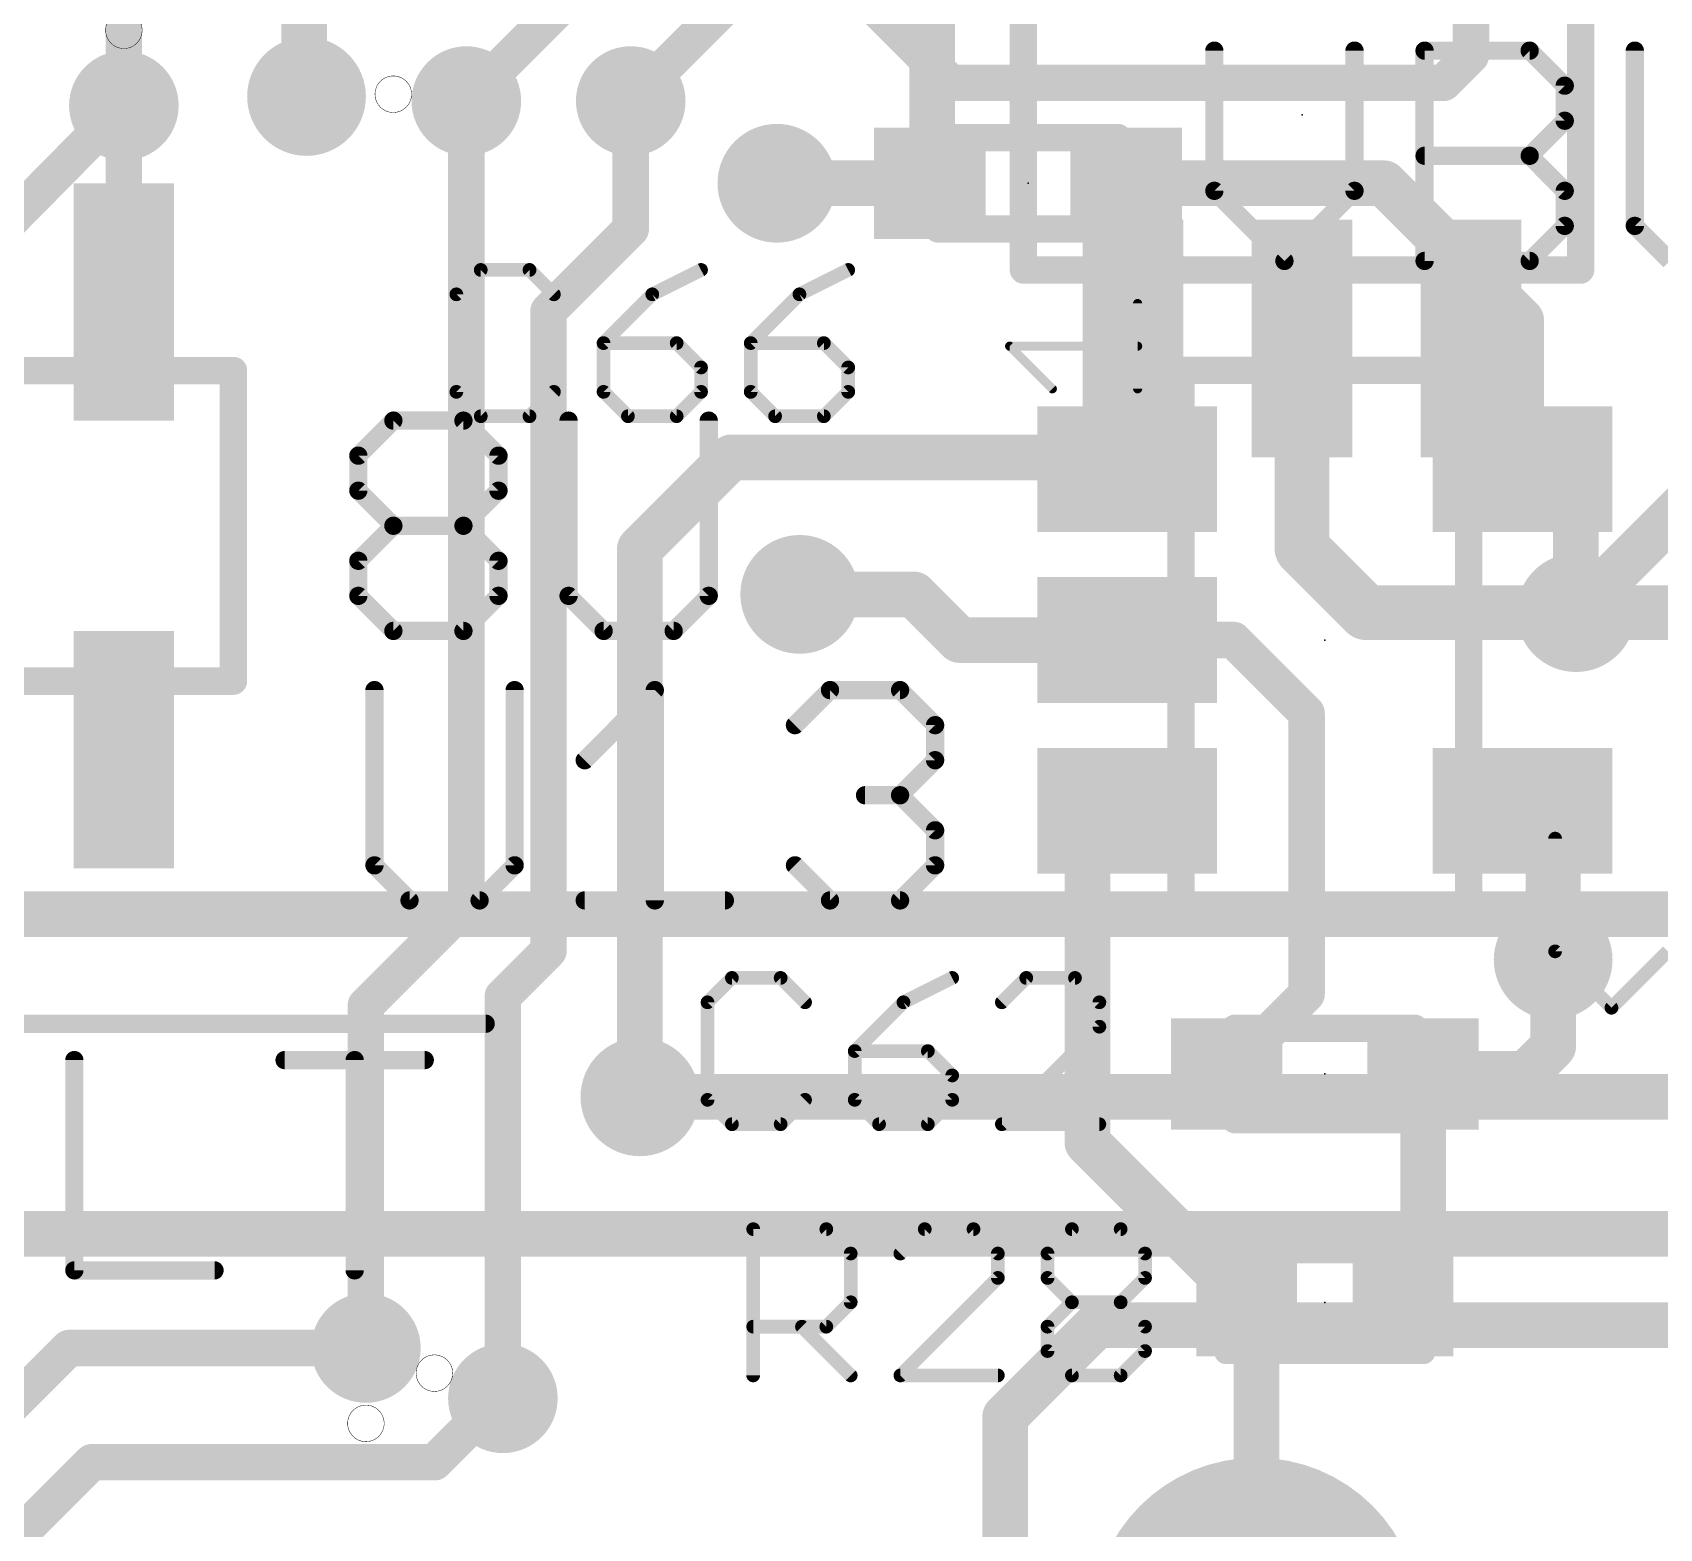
# Model space of a CAD drawing. Extents: x -18 to 144, y -21 to 125.
# Drawn here: x 43.87 to 52.92, y 83.45 to 91.77 of the extents above; entities that cross this region are included whole.
import ezdxf

# ---------------------------------------------------------------- set-up
doc = ezdxf.new("R2010")
doc.units = 0
for name, color, linetype in [('1', 251, 'CONTINUOUS'), ('114', 4, 'CONTINUOUS'), ('15', 251, 'CONTINUOUS'), ('16', 175, 'CONTINUOUS'), ('17', 1, 'CONTINUOUS'), ('18', 82, 'CONTINUOUS'), ('21', 253, 'CONTINUOUS'), ('22', 251, 'CONTINUOUS'), ('23', 7, 'CONTINUOUS'), ('24', 7, 'CONTINUOUS'), ('25', 253, 'CONTINUOUS'), ('27', 251, 'CONTINUOUS'), ('28', 251, 'CONTINUOUS')]:
    doc.layers.add(name, color=color, linetype=linetype)

# ---------------------------------------------------------------- blocks, each defined once
blk = doc.blocks.new('ROUNDP')
at = {"const_width": 0.5}
blk.add_lwpolyline([(0, -0.25, 1), (0, 0.25, 1), (0, -0.25)], format="xyb", dxfattribs=at)
blk = doc.blocks.new('RECT')
blk.add_solid([(-0.5, -0.5), (0.5, -0.5), (-0.5, 0.5), (0.5, 0.5)])
blk = doc.blocks.new('ROUNDV')
at = {"const_width": 0.5}
blk.add_lwpolyline([(0, -0.25, 1), (0, 0.25, 1), (0, -0.25)], format="xyb", dxfattribs=at)

msp = doc.modelspace()

# ---------------------------------------------------------------- linework, layer by layer
at = {"layer": '1'}
for points, const_width in [([(44.3738, 91.3638), (44.3738, 95.5078)], 0.2032), ([(48.8696, 92.2909), (48.8696, 91.0209)], 0.254), ([(46.2788, 91.3892), (46.2788, 86.9188)], 0.2032), ([(47.1932, 91.3892), (47.1932, 90.678)], 0.2032), ([(44.3738, 91.3638), (42.291, 89.2556)], 0.2032), ([(48.8696, 91.0209), (48.8569, 90.932)], 0.254), ([(48.8569, 90.932), (48.006, 90.932)], 0.254), ([(49.9491, 90.932), (51.3842, 90.932)], 0.254), ([(51.3842, 90.932), (52.1462, 90.17)], 0.254), ([(47.1932, 90.678), (46.736, 90.2208)], 0.2032), ([(46.736, 90.2208), (46.736, 86.6648)], 0.2032), ([(52.1462, 90.17), (52.1462, 89.3498)], 0.254), ([(47.244, 88.9), (47.752, 89.408)], 0.254), ([(47.752, 89.408), (49.888, 89.408)], 0.254), ([(49.888, 89.408), (49.954, 89.342)], 0.254), ([(52.1462, 89.3498), (52.154, 89.342)], 0.254), ([(52.154, 89.342), (52.451, 89.342)], 0.254), ([(52.451, 89.342), (52.451, 88.5444)], 0.254), ([(47.244, 85.852), (47.244, 88.9)], 0.254), ([(48.768, 88.646), (48.133, 88.646)], 0.254), ([(49.022, 88.392), (48.768, 88.646)], 0.254), ([(52.451, 88.5444), (54.2036, 88.5444)], 0.3048), ([(49.954, 88.392), (49.022, 88.392)], 0.254), ([(50.546, 88.392), (49.954, 88.392)], 0.2032), ([(50.9524, 87.9856), (50.546, 88.392)], 0.2032), ([(50.9524, 86.4235), (50.9524, 87.9856)], 0.2032), ([(49.954, 87.442), (49.7332, 87.2212)], 0.254), ([(52.154, 87.442), (52.4256, 87.442)], 0.3048), ([(52.4256, 87.442), (52.324, 87.4268)], 0.3048), ([(52.324, 87.4268), (52.324, 86.614)], 0.3048), ([(49.7332, 87.2212), (49.7332, 85.598)], 0.254), ([(46.2788, 86.9188), (45.72, 86.36)], 0.2032), ([(46.736, 86.6648), (46.482, 86.4108)], 0.2032), ([(52.324, 86.614), (52.324, 86.1314)], 0.254), ([(50.5079, 85.979), (50.9524, 86.4235)], 0.2032), ([(45.72, 86.36), (45.72, 84.455)], 0.2032), ([(46.482, 86.4108), (46.482, 84.1756)], 0.2032), ([(52.324, 86.1314), (52.1716, 85.979)], 0.254), ([(52.1716, 85.979), (51.6001, 85.979)], 0.254), ([(51.6001, 85.979), (51.6001, 84.8201)], 0.254), ([(49.7332, 85.598), (50.619, 84.7122)], 0.254), ([(51.6001, 84.8201), (51.489, 84.709)], 0.254), ([(50.619, 84.7122), (50.619, 84.709)], 0.254), ([(50.673, 84.655), (50.619, 84.709)], 0.254), ([(50.673, 82.931), (50.673, 84.655)], 0.254)]:
    msp.add_lwpolyline(points, dxfattribs=dict(at, const_width=const_width))
for points, const_width in [([(46.3296, 91.3892, 1), (46.228, 91.3892)], 0.1016), ([(47.244, 91.3892, 1), (47.1424, 91.3892)], 0.1016), ([(44.323, 91.3638, 1), (44.4246, 91.3638)], 0.1016), ([(44.4099, 91.3281, 1), (44.3377, 91.3995)], 0.1016), ([(48.9325, 91.0119, 1), (48.8067, 91.0299)], 0.127), ([(48.006, 90.9955, 1), (48.006, 90.8685)], 0.127), ([(48.8061, 91.0209, 1), (48.9331, 91.0209)], 0.127), ([(48.8569, 90.8685, 1), (48.8569, 90.9955)], 0.127), ([(49.9491, 90.9955, 1), (49.9491, 90.8685)], 0.127), ([(51.4291, 90.9769, 1), (51.3393, 90.8871)], 0.127), ([(51.3842, 90.8685, 1), (51.3842, 90.9955)], 0.127), ([(48.794, 90.941, 1), (48.9198, 90.923)], 0.127), ([(47.2291, 90.6421, 1), (47.1573, 90.7139)], 0.1016), ([(47.1424, 90.678, 1), (47.244, 90.678)], 0.1016), ([(46.7868, 90.2208, 1), (46.6852, 90.2208)], 0.1016), ([(46.7001, 90.2567, 1), (46.7719, 90.1849)], 0.1016), ([(52.2097, 90.17, 1), (52.0827, 90.17)], 0.127), ([(52.1013, 90.1251, 1), (52.1911, 90.2149)], 0.127), ([(47.752, 89.4715, 1), (47.752, 89.3445)], 0.127), ([(47.7969, 89.3631, 1), (47.7071, 89.4529)], 0.127), ([(49.9329, 89.4529, 1), (49.8431, 89.3631)], 0.127), ([(49.888, 89.3445, 1), (49.888, 89.4715)], 0.127), ([(49.9091, 89.2971, 1), (49.9989, 89.3869)], 0.127), ([(52.1911, 89.3947, 1), (52.1013, 89.3049)], 0.127), ([(52.0827, 89.3498, 1), (52.2097, 89.3498)], 0.127), ([(52.154, 89.4055, 1), (52.154, 89.2785)], 0.127), ([(52.1091, 89.2971, 1), (52.1989, 89.3869)], 0.127), ([(52.5145, 89.342, 1), (52.3875, 89.342)], 0.127), ([(52.451, 89.2785, 1), (52.451, 89.4055)], 0.127), ([(47.3075, 88.9, 1), (47.1805, 88.9)], 0.127), ([(47.1991, 88.9449, 1), (47.2889, 88.8551)], 0.127), ([(48.133, 88.7095, 1), (48.133, 88.5825)], 0.127), ([(48.8129, 88.6909, 1), (48.7231, 88.6011)], 0.127), ([(48.768, 88.5825, 1), (48.768, 88.7095)], 0.127), ([(52.451, 88.6206, 1), (52.451, 88.4682)], 0.1524), ([(52.3875, 88.5444, 1), (52.5145, 88.5444)], 0.127), ([(49.022, 88.4555, 1), (49.022, 88.3285)], 0.127), ([(49.954, 88.3285, 1), (49.954, 88.4555)], 0.127), ([(48.9771, 88.3471, 1), (49.0669, 88.4369)], 0.127), ([(49.954, 88.4428, 1), (49.954, 88.3412)], 0.1016), ([(50.5819, 88.4279, 1), (50.5101, 88.3561)], 0.1016), ([(50.546, 88.3412, 1), (50.546, 88.4428)], 0.1016), ([(51.0032, 87.9856, 1), (50.9016, 87.9856)], 0.1016), ([(50.9165, 87.9497, 1), (50.9883, 88.0215)], 0.1016), ([(49.9989, 87.3971, 1), (49.9091, 87.4869)], 0.127), ([(52.154, 87.5182, 1), (52.154, 87.3658)], 0.1524), ([(52.4002, 87.4268, 1), (52.2478, 87.4268)], 0.1524), ([(52.3127, 87.5022, 1), (52.3353, 87.3514)], 0.1524), ([(52.4369, 87.3666, 1), (52.4143, 87.5174)], 0.1524), ([(52.4256, 87.3658, 1), (52.4256, 87.5182)], 0.1524), ([(49.7967, 87.2212, 1), (49.6697, 87.2212)], 0.127), ([(49.6883, 87.2661, 1), (49.7781, 87.1763)], 0.127), ([(46.228, 86.9188, 1), (46.3296, 86.9188)], 0.1016), ([(46.3147, 86.8829, 1), (46.2429, 86.9547)], 0.1016), ([(46.6852, 86.6648, 1), (46.7868, 86.6648)], 0.1016), ([(46.7719, 86.6289, 1), (46.7001, 86.7007)], 0.1016), ([(52.3875, 86.614, 1), (52.2605, 86.614)], 0.127), ([(52.2478, 86.614, 1), (52.4002, 86.614)], 0.1524), ([(50.9883, 86.3876, 1), (50.9165, 86.4594)], 0.1016), ([(45.7708, 86.36, 1), (45.6692, 86.36)], 0.1016), ([(45.6841, 86.3959, 1), (45.7559, 86.3241)], 0.1016), ([(46.5328, 86.4108, 1), (46.4312, 86.4108)], 0.1016), ([(46.4461, 86.4467, 1), (46.5179, 86.3749)], 0.1016), ([(50.9016, 86.4235, 1), (51.0032, 86.4235)], 0.1016), ([(52.3689, 86.0865, 1), (52.2791, 86.1763)], 0.127), ([(52.2605, 86.1314, 1), (52.3875, 86.1314)], 0.127), ([(50.472, 86.0149, 1), (50.5438, 85.9431)], 0.1016), ([(51.6001, 86.0425, 1), (51.6001, 85.9155)], 0.127), ([(51.6636, 85.979, 1), (51.5366, 85.979)], 0.127), ([(52.1267, 86.0239, 1), (52.2165, 85.9341)], 0.127), ([(52.1716, 85.9155, 1), (52.1716, 86.0425)], 0.127), ([(47.1805, 85.852, 1), (47.3075, 85.852)], 0.127), ([(49.7781, 85.6429, 1), (49.6883, 85.5531)], 0.127), ([(49.6697, 85.598, 1), (49.7967, 85.598)], 0.127), ([(51.645, 84.7752, 1), (51.5552, 84.865)], 0.127), ([(50.6825, 84.7122, 1), (50.5555, 84.7122)], 0.127), ([(50.6639, 84.7539, 1), (50.5741, 84.6641)], 0.127), ([(50.5741, 84.6673, 1), (50.6639, 84.7571)], 0.127), ([(51.4441, 84.7539, 1), (51.5339, 84.6641)], 0.127), ([(51.5366, 84.8201, 1), (51.6636, 84.8201)], 0.127), ([(50.5555, 84.709, 1), (50.6825, 84.709)], 0.127), ([(50.7365, 84.655, 1), (50.6095, 84.655)], 0.127), ([(50.6281, 84.6101, 1), (50.7179, 84.6999)], 0.127), ([(45.6692, 84.455, 1), (45.7708, 84.455)], 0.1016), ([(46.4312, 84.1756, 1), (46.5328, 84.1756)], 0.1016)]:
    msp.add_lwpolyline(points, format="xyb", dxfattribs=dict(at, const_width=const_width))
at = {"layer": '114', "const_width": 0.0025}
for points in [[(44.3738, 91.6813, 1), (44.3738, 91.8845, 1), (44.3738, 91.6813)], [(45.8724, 91.3257, 1), (45.8724, 91.5289, 1), (45.8724, 91.3257)], [(46.101, 84.2137, 1), (46.101, 84.4169, 1), (46.101, 84.2137)], [(45.72, 83.9343, 1), (45.72, 84.1375, 1), (45.72, 83.9343)]]:
    msp.add_lwpolyline(points, format="xyb", dxfattribs=at)
at = {"layer": '15'}
for points, const_width in [([(36.068, 86.868), (73.152, 86.868)], 0.254), ([(56.5404, 85.852), (47.244, 85.852)], 0.254), ([(56.134, 85.09), (40.64, 85.09)], 0.254), ([(44.069, 84.455), (42.672, 83.058)], 0.2032), ([(45.72, 84.455), (44.069, 84.455)], 0.2032), ([(46.4566, 84.1756), (46.101, 83.82)], 0.2032), ([(46.482, 84.1756), (46.4566, 84.1756)], 0.2032), ([(44.196, 83.82), (42.926, 82.55)], 0.2032), ([(46.101, 83.82), (44.196, 83.82)], 0.2032)]:
    msp.add_lwpolyline(points, dxfattribs=dict(at, const_width=const_width))
for points, const_width in [([(47.244, 85.9155, 1), (47.244, 85.7885)], 0.127), ([(44.069, 84.5058, 1), (44.069, 84.4042)], 0.1016), ([(44.1049, 84.4191, 1), (44.0331, 84.4909)], 0.1016), ([(45.72, 84.4042, 1), (45.72, 84.5058)], 0.1016), ([(46.4566, 84.2264, 1), (46.4566, 84.1248)], 0.1016), ([(46.4925, 84.1397, 1), (46.4207, 84.2115)], 0.1016), ([(46.482, 84.1248, 1), (46.482, 84.2264)], 0.1016), ([(44.196, 83.8708, 1), (44.196, 83.7692)], 0.1016), ([(44.2319, 83.7841, 1), (44.1601, 83.8559)], 0.1016), ([(46.0651, 83.8559, 1), (46.1369, 83.7841)], 0.1016), ([(46.101, 83.7692, 1), (46.101, 83.8708)], 0.1016)]:
    msp.add_lwpolyline(points, format="xyb", dxfattribs=dict(at, const_width=const_width))
at = {"layer": '16'}
for points, const_width in [([(47.4472, 92.5576), (46.2788, 91.3892)], 0.2032), ([(51.8668, 92.5576), (51.8668, 91.6432)], 0.2032), ([(45.3771, 92.202), (45.3771, 91.5289)], 0.254), ([(47.7012, 91.8972), (47.1932, 91.3892)], 0.2032), ([(48.9712, 91.4908), (48.5648, 91.8972)], 0.2032), ([(51.8668, 91.6432), (51.7144, 91.4908)], 0.2032), ([(45.3771, 91.5289), (45.3898, 91.4146)], 0.254), ([(51.7144, 91.4908), (48.9712, 91.4908)], 0.2032), ([(44.3738, 90.2716), (44.3738, 91.3638)], 0.2032), ([(50.927, 88.9), (50.927, 90.0684)], 0.3048), ([(53.34, 89.4334), (52.451, 88.5444)], 0.254), ([(51.2826, 88.5444), (50.927, 88.9)], 0.3048), ([(52.451, 88.5444), (51.2826, 88.5444)], 0.3048), ([(49.276, 84.074), (49.784, 84.582)], 0.254), ([(49.784, 84.582), (56.5912, 84.582)], 0.254), ([(49.276, 83.312), (49.276, 84.074)], 0.254)]:
    msp.add_lwpolyline(points, dxfattribs=dict(at, const_width=const_width))
for points, const_width in [([(51.816, 91.6432, 1), (51.9176, 91.6432)], 0.1016), ([(51.9027, 91.6073, 1), (51.8309, 91.6791)], 0.1016), ([(45.4402, 91.5359, 1), (45.314, 91.5219)], 0.127), ([(45.3136, 91.5289, 1), (45.4406, 91.5289)], 0.127), ([(48.9712, 91.5416, 1), (48.9712, 91.44)], 0.1016), ([(51.7144, 91.44, 1), (51.7144, 91.5416)], 0.1016), ([(48.9353, 91.4549, 1), (49.0071, 91.5267)], 0.1016), ([(51.6785, 91.5267, 1), (51.7503, 91.4549)], 0.1016), ([(44.4246, 91.3638, 1), (44.323, 91.3638)], 0.1016), ([(45.3267, 91.4076, 1), (45.4529, 91.4216)], 0.127), ([(46.2429, 91.4251, 1), (46.3147, 91.3533)], 0.1016), ([(47.1573, 91.4251, 1), (47.2291, 91.3533)], 0.1016), ([(44.323, 90.2716, 1), (44.4246, 90.2716)], 0.1016), ([(51.0032, 90.0684, 1), (50.8508, 90.0684)], 0.1524), ([(50.9809, 88.9539, 1), (50.8731, 88.8461)], 0.1524), ([(50.8508, 88.9, 1), (51.0032, 88.9)], 0.1524), ([(51.2826, 88.6206, 1), (51.2826, 88.4682)], 0.1524), ([(52.451, 88.4682, 1), (52.451, 88.6206)], 0.1524), ([(51.2287, 88.4905, 1), (51.3365, 88.5983)], 0.1524), ([(52.4061, 88.5893, 1), (52.4959, 88.4995)], 0.127), ([(49.784, 84.6455, 1), (49.784, 84.5185)], 0.127), ([(49.8289, 84.5371, 1), (49.7391, 84.6269)], 0.127), ([(49.3395, 84.074, 1), (49.2125, 84.074)], 0.127), ([(49.2311, 84.1189, 1), (49.3209, 84.0291)], 0.127)]:
    msp.add_lwpolyline(points, format="xyb", dxfattribs=dict(at, const_width=const_width))
at = {"layer": '21'}
for points, const_width in [([(50.4394, 91.6696), (50.4394, 90.89)], 0.1016), ([(51.219, 90.89), (51.219, 91.6696)], 0.1016), ([(51.6088, 90.5002), (51.6088, 91.6696)], 0.1016), ([(51.6088, 91.6696), (52.1935, 91.6696)], 0.1016), ([(52.1935, 91.6696), (52.3884, 91.4747)], 0.1016), ([(52.7782, 91.6696), (52.7782, 90.6951)], 0.1016), ([(52.3884, 91.4747), (52.3884, 91.2798)], 0.1016), ([(52.3884, 91.2798), (52.1935, 91.0849)], 0.1016), ([(49.903, 91.186), (48.903, 91.186)], 0.1524), ([(51.6088, 91.0849), (52.1935, 91.0849)], 0.1016), ([(52.1935, 91.0849), (52.3884, 90.89)], 0.1016), ([(50.4394, 90.89), (50.8292, 90.5002)], 0.1016), ([(50.8292, 90.5002), (51.219, 90.89)], 0.1016), ([(52.3884, 90.89), (52.3884, 90.6951)], 0.1016), ([(48.903, 90.678), (49.903, 90.678)], 0.1524), ([(52.3884, 90.6951), (52.1935, 90.5002)], 0.1016), ([(52.7782, 90.6951), (52.9731, 90.5002)], 0.1016), ([(52.1935, 90.5002), (51.6088, 90.5002)], 0.1016), ([(50.0126, 89.789), (50.0126, 90.2635)], 0.0508), ([(49.5381, 89.789), (49.3008, 90.0263)], 0.0508), ([(49.3008, 90.0263), (50.0126, 90.0263)], 0.0508), ([(51.854, 89.892), (50.254, 89.892)], 0.1524), ([(50.254, 89.892), (50.254, 86.892)], 0.1524), ([(51.854, 86.892), (51.854, 89.892)], 0.1524), ([(52.3347, 87.2879), (52.3347, 86.6608)], 0.0762), ([(50.254, 86.892), (51.854, 86.892)], 0.1524), ([(52.3347, 86.6608), (52.6482, 86.3473)], 0.0762), ([(52.6482, 86.3473), (52.9618, 86.6608)], 0.0762), ([(39.37, 86.2584), (46.3864, 86.2584)], 0.1016), ([(51.554, 86.233), (50.554, 86.233)], 0.1524), ([(44.0984, 86.0562), (44.0984, 84.8868)], 0.1016), ([(45.2678, 86.0562), (46.0474, 86.0562)], 0.1016), ([(45.6576, 84.8868), (45.6576, 86.0562)], 0.1016), ([(50.554, 85.725), (51.554, 85.725)], 0.1524), ([(51.604, 84.989), (50.504, 84.989)], 0.127), ([(44.0984, 84.8868), (44.878, 84.8868)], 0.1016), ([(51.604, 84.429), (50.504, 84.429)], 0.127)]:
    msp.add_lwpolyline(points, dxfattribs=dict(at, const_width=const_width))
for points, const_width in [([(50.4648, 91.6696, 1), (50.414, 91.6696)], 0.0508), ([(51.2444, 91.6696, 1), (51.1936, 91.6696)], 0.0508), ([(51.6342, 91.6696, 1), (51.5834, 91.6696)], 0.0508), ([(51.6088, 91.695, 1), (51.6088, 91.6442)], 0.0508), ([(52.2115, 91.6876, 1), (52.1755, 91.6516)], 0.0508), ([(52.1935, 91.6442, 1), (52.1935, 91.695)], 0.0508), ([(52.8036, 91.6696, 1), (52.7528, 91.6696)], 0.0508), ([(52.4138, 91.4747, 1), (52.363, 91.4747)], 0.0508), ([(52.3704, 91.4567, 1), (52.4064, 91.4927)], 0.0508), ([(52.4064, 91.2618, 1), (52.3704, 91.2978)], 0.0508), ([(48.903, 91.2241, 1), (48.903, 91.1479)], 0.0762), ([(49.903, 91.1479, 1), (49.903, 91.2241)], 0.0762), ([(52.363, 91.2798, 1), (52.4138, 91.2798)], 0.0508), ([(51.6088, 91.1103, 1), (51.6088, 91.0595)], 0.0508), ([(52.2115, 91.1029, 1), (52.1755, 91.0669)], 0.0508), ([(52.1755, 91.1029, 1), (52.2115, 91.0669)], 0.0508), ([(52.1935, 91.0595, 1), (52.1935, 91.1103)], 0.0508), ([(50.4574, 90.908, 1), (50.4214, 90.872)], 0.0508), ([(50.414, 90.89, 1), (50.4648, 90.89)], 0.0508), ([(51.1936, 90.89, 1), (51.2444, 90.89)], 0.0508), ([(51.237, 90.872, 1), (51.201, 90.908)], 0.0508), ([(52.4138, 90.89, 1), (52.363, 90.89)], 0.0508), ([(52.3704, 90.872, 1), (52.4064, 90.908)], 0.0508), ([(48.903, 90.7161, 1), (48.903, 90.6399)], 0.0762), ([(49.903, 90.6399, 1), (49.903, 90.7161)], 0.0762), ([(52.363, 90.6951, 1), (52.4138, 90.6951)], 0.0508), ([(52.4064, 90.6771, 1), (52.3704, 90.7131)], 0.0508), ([(52.7962, 90.7131, 1), (52.7602, 90.6771)], 0.0508), ([(52.7528, 90.6951, 1), (52.8036, 90.6951)], 0.0508), ([(50.8112, 90.5182, 1), (50.8472, 90.4822)], 0.0508), ([(50.8112, 90.4822, 1), (50.8472, 90.5182)], 0.0508), ([(51.6088, 90.5256, 1), (51.6088, 90.4748)], 0.0508), ([(51.5834, 90.5002, 1), (51.6342, 90.5002)], 0.0508), ([(52.1755, 90.5182, 1), (52.2115, 90.4822)], 0.0508), ([(52.1935, 90.4748, 1), (52.1935, 90.5256)], 0.0508), ([(50.0253, 90.2635, 1), (49.9999, 90.2635)], 0.0254), ([(49.3008, 90.039, 1), (49.3008, 90.0136)], 0.0254), ([(49.3098, 90.0352, 1), (49.2918, 90.0173)], 0.0254), ([(50.0126, 90.0136, 1), (50.0126, 90.039)], 0.0254), ([(50.254, 89.9301, 1), (50.254, 89.8539)], 0.0762), ([(50.2921, 89.892, 1), (50.2159, 89.892)], 0.0762), ([(51.8921, 89.892, 1), (51.8159, 89.892)], 0.0762), ([(51.854, 89.8539, 1), (51.854, 89.9301)], 0.0762), ([(49.5291, 89.78, 1), (49.547, 89.798)], 0.0254), ([(49.9999, 89.789, 1), (50.0253, 89.789)], 0.0254), ([(52.3538, 87.2879, 1), (52.3157, 87.2879)], 0.0381), ([(50.254, 86.9301, 1), (50.254, 86.8539)], 0.0762), ([(51.854, 86.8539, 1), (51.854, 86.9301)], 0.0762), ([(50.2159, 86.892, 1), (50.2921, 86.892)], 0.0762), ([(51.8159, 86.892, 1), (51.8921, 86.892)], 0.0762), ([(52.3482, 86.6743, 1), (52.3212, 86.6474)], 0.0381), ([(52.3157, 86.6608, 1), (52.3538, 86.6608)], 0.0381), ([(52.6348, 86.3608, 1), (52.6617, 86.3338)], 0.0381), ([(52.6348, 86.3338, 1), (52.6617, 86.3608)], 0.0381), ([(46.3864, 86.233, 1), (46.3864, 86.2838)], 0.0508), ([(50.554, 86.2711, 1), (50.554, 86.1949)], 0.0762), ([(51.554, 86.1949, 1), (51.554, 86.2711)], 0.0762), ([(44.1238, 86.0562, 1), (44.073, 86.0562)], 0.0508), ([(45.2678, 86.0816, 1), (45.2678, 86.0308)], 0.0508), ([(45.683, 86.0562, 1), (45.6322, 86.0562)], 0.0508), ([(46.0474, 86.0308, 1), (46.0474, 86.0816)], 0.0508), ([(50.554, 85.7631, 1), (50.554, 85.6869)], 0.0762), ([(51.554, 85.6869, 1), (51.554, 85.7631)], 0.0762), ([(50.504, 85.0208, 1), (50.504, 84.9573)], 0.0635), ([(51.604, 84.9573, 1), (51.604, 85.0208)], 0.0635), ([(44.0984, 84.9122, 1), (44.0984, 84.8614)], 0.0508), ([(44.073, 84.8868, 1), (44.1238, 84.8868)], 0.0508), ([(44.878, 84.8614, 1), (44.878, 84.9122)], 0.0508), ([(45.6322, 84.8868, 1), (45.683, 84.8868)], 0.0508), ([(50.504, 84.4608, 1), (50.504, 84.3972)], 0.0635), ([(51.604, 84.3972, 1), (51.604, 84.4608)], 0.0635)]:
    msp.add_lwpolyline(points, format="xyb", dxfattribs=dict(at, const_width=const_width))
at = {"layer": '22', "const_width": 0.1524}
for points in [[(49.3776, 90.4494), (49.3776, 92.1766)], [(52.4764, 92.1766), (52.4764, 90.4494)], [(52.4764, 90.4494), (49.3776, 90.4494)], [(41.8846, 89.8906), (44.9834, 89.8906)], [(44.9834, 89.8906), (44.9834, 88.1634)], [(44.9834, 88.1634), (41.8846, 88.1634)]]:
    msp.add_lwpolyline(points, dxfattribs=at)
at = {"layer": '22', "const_width": 0.0762}
for points in [[(49.3776, 90.4875, 1), (49.3776, 90.4113)], [(52.4764, 90.4113, 1), (52.4764, 90.4875)], [(49.3395, 90.4494, 1), (49.4157, 90.4494)], [(52.4383, 90.4494, 1), (52.5145, 90.4494)], [(45.0215, 89.8906, 1), (44.9453, 89.8906)], [(44.9834, 89.8525, 1), (44.9834, 89.9287)], [(44.9834, 88.1253, 1), (44.9834, 88.2015)], [(44.9453, 88.1634, 1), (45.0215, 88.1634)]]:
    msp.add_lwpolyline(points, format="xyb", dxfattribs=at)
at = {"layer": '23'}
for p in [(49.403, 90.932), (51.054, 88.392), (51.054, 85.979), (51.054, 84.709)]:
    msp.add_point(p, dxfattribs=at)
at = {"layer": '24'}
msp.add_point((50.927, 91.313), dxfattribs=at)
at = {"layer": '25', "const_width": 0.0381}
for points in [[(47.8934, 85.1161, 1), (47.8553, 85.1161)], [(47.8744, 85.1351, 1), (47.8744, 85.097)], [(48.2946, 85.1296, 1), (48.2676, 85.1026)], [(48.2811, 85.097, 1), (48.2811, 85.1351)], [(48.8285, 85.1351, 1), (48.8285, 85.097)], [(48.842, 85.1026, 1), (48.8151, 85.1296)], [(49.1132, 85.1296, 1), (49.0862, 85.1026)], [(49.0997, 85.097, 1), (49.0997, 85.1351)], [(49.6471, 85.1351, 1), (49.6471, 85.097)], [(49.6606, 85.1026, 1), (49.6336, 85.1296)], [(49.9317, 85.1296, 1), (49.9048, 85.1026)], [(49.9183, 85.097, 1), (49.9183, 85.1351)], [(48.4357, 84.9805, 1), (48.3976, 84.9805)], [(48.4032, 84.967, 1), (48.4302, 84.994)], [(48.6795, 84.994, 1), (48.7064, 84.967)], [(49.2543, 84.9805, 1), (49.2162, 84.9805)], [(49.2218, 84.967, 1), (49.2487, 84.994)], [(49.5306, 84.9805, 1), (49.4925, 84.9805)], [(49.498, 84.994, 1), (49.525, 84.967)], [(50.0729, 84.9805, 1), (50.0348, 84.9805)], [(50.0404, 84.967, 1), (50.0673, 84.994)], [(49.2162, 84.8449, 1), (49.2543, 84.8449)], [(49.2487, 84.8315, 1), (49.2218, 84.8584)], [(49.525, 84.8584, 1), (49.498, 84.8315)], [(49.4925, 84.8449, 1), (49.5306, 84.8449)], [(50.0348, 84.8449, 1), (50.0729, 84.8449)], [(50.0673, 84.8315, 1), (50.0404, 84.8584)], [(48.3976, 84.7093, 1), (48.4357, 84.7093)], [(48.4302, 84.6959, 1), (48.4032, 84.7228)], [(49.6471, 84.7284, 1), (49.6471, 84.6903)], [(49.6606, 84.6959, 1), (49.6336, 84.7228)], [(49.6336, 84.6959, 1), (49.6606, 84.7228)], [(49.9317, 84.7228, 1), (49.9048, 84.6959)], [(49.9048, 84.7228, 1), (49.9317, 84.6959)], [(49.9183, 84.6903, 1), (49.9183, 84.7284)], [(47.8744, 84.5928, 1), (47.8744, 84.5547)], [(48.159, 84.5872, 1), (48.1321, 84.5603)], [(48.2676, 84.5872, 1), (48.2946, 84.5603)], [(48.2811, 84.5547, 1), (48.2811, 84.5928)], [(49.5306, 84.5738, 1), (49.4925, 84.5738)], [(49.498, 84.5872, 1), (49.525, 84.5603)], [(50.0729, 84.5738, 1), (50.0348, 84.5738)], [(50.0404, 84.5603, 1), (50.0673, 84.5872)], [(49.525, 84.4517, 1), (49.498, 84.4247)], [(49.4925, 84.4382, 1), (49.5306, 84.4382)], [(50.0348, 84.4382, 1), (50.0729, 84.4382)], [(50.0673, 84.4247, 1), (50.0404, 84.4517)], [(47.8553, 84.3026, 1), (47.8934, 84.3026)], [(48.4032, 84.2891, 1), (48.4302, 84.3161)], [(48.6795, 84.3161, 1), (48.7064, 84.2891)], [(48.6929, 84.3216, 1), (48.6929, 84.2836)], [(49.2353, 84.2836, 1), (49.2353, 84.3216)], [(49.6471, 84.3216, 1), (49.6471, 84.2836)], [(49.6336, 84.2891, 1), (49.6606, 84.3161)], [(49.9048, 84.3161, 1), (49.9317, 84.2891)], [(49.9183, 84.2836, 1), (49.9183, 84.3216)]]:
    msp.add_lwpolyline(points, format="xyb", dxfattribs=at)
at = {"layer": '25', "const_width": 0.0762}
for points in [[(47.8744, 84.3026), (47.8744, 85.1161)], [(47.8744, 85.1161), (48.2811, 85.1161)], [(48.2811, 85.1161), (48.4167, 84.9805)], [(48.8285, 85.1161), (48.6929, 84.9805)], [(49.0997, 85.1161), (48.8285, 85.1161)], [(49.2353, 84.9805), (49.0997, 85.1161)], [(49.5115, 84.9805), (49.6471, 85.1161)], [(49.6471, 85.1161), (49.9183, 85.1161)], [(49.9183, 85.1161), (50.0538, 84.9805)], [(48.4167, 84.9805), (48.4167, 84.7093)], [(49.2353, 84.8449), (49.2353, 84.9805)], [(49.5115, 84.8449), (49.5115, 84.9805)], [(50.0538, 84.9805), (50.0538, 84.8449)], [(48.6929, 84.3026), (49.2353, 84.8449)], [(49.6471, 84.7093), (49.5115, 84.8449)], [(50.0538, 84.8449), (49.9183, 84.7093)], [(48.4167, 84.7093), (48.2811, 84.5738)], [(49.5115, 84.5738), (49.6471, 84.7093)], [(49.6471, 84.7093), (49.9183, 84.7093)], [(49.9183, 84.7093), (50.0538, 84.5738)], [(48.2811, 84.5738), (47.8744, 84.5738)], [(48.1455, 84.5738), (48.4167, 84.3026)], [(49.5115, 84.4382), (49.5115, 84.5738)], [(50.0538, 84.5738), (50.0538, 84.4382)], [(49.6471, 84.3026), (49.5115, 84.4382)], [(50.0538, 84.4382), (49.9183, 84.3026)], [(49.2353, 84.3026), (48.6929, 84.3026)], [(49.9183, 84.3026), (49.6471, 84.3026)]]:
    msp.add_lwpolyline(points, dxfattribs=at)
at = {"layer": '27'}
for points, const_width in [([(46.3589, 90.4501), (46.2234, 90.3145)], 0.0762), ([(46.6301, 90.4501), (46.3589, 90.4501)], 0.0762), ([(46.7657, 90.3145), (46.6301, 90.4501)], 0.0762), ([(47.5843, 90.4501), (47.3131, 90.3145)], 0.0762), ([(48.4028, 90.4501), (48.1317, 90.3145)], 0.0762), ([(46.2234, 90.3145), (46.2234, 89.7722)], 0.0762), ([(47.3131, 90.3145), (47.0419, 90.0433)], 0.0762), ([(48.1317, 90.3145), (47.8605, 90.0433)], 0.0762), ([(47.0419, 90.0433), (47.0419, 89.7722)], 0.0762), ([(47.4487, 90.0433), (47.0419, 90.0433)], 0.0762), ([(47.5843, 89.9078), (47.4487, 90.0433)], 0.0762), ([(47.8605, 90.0433), (47.8605, 89.7722)], 0.0762), ([(48.2673, 90.0433), (47.8605, 90.0433)], 0.0762), ([(48.4028, 89.9078), (48.2673, 90.0433)], 0.0762), ([(47.5843, 89.7722), (47.5843, 89.9078)], 0.0762), ([(48.4028, 89.7722), (48.4028, 89.9078)], 0.0762), ([(46.2234, 89.7722), (46.3589, 89.6366)], 0.0762), ([(46.6301, 89.6366), (46.7657, 89.7722)], 0.0762), ([(47.0419, 89.7722), (47.1775, 89.6366)], 0.0762), ([(47.4487, 89.6366), (47.5843, 89.7722)], 0.0762), ([(47.8605, 89.7722), (47.9961, 89.6366)], 0.0762), ([(48.2673, 89.6366), (48.4028, 89.7722)], 0.0762), ([(46.3589, 89.6366), (46.6301, 89.6366)], 0.0762), ([(47.1775, 89.6366), (47.4487, 89.6366)], 0.0762), ([(47.9961, 89.6366), (48.2673, 89.6366)], 0.0762), ([(45.7678, 88.1136), (45.7678, 87.1391)], 0.1016), ([(46.5474, 87.1391), (46.5474, 88.1136)], 0.1016), ([(46.9372, 87.7238), (47.327, 88.1136)], 0.1016), ([(47.327, 88.1136), (47.327, 86.9442)], 0.1016), ([(48.1066, 87.9187), (48.3015, 88.1136)], 0.1016), ([(48.3015, 88.1136), (48.6913, 88.1136)], 0.1016), ([(48.6913, 88.1136), (48.8862, 87.9187)], 0.1016), ([(48.8862, 87.9187), (48.8862, 87.7238)], 0.1016), ([(48.8862, 87.7238), (48.6913, 87.5289)], 0.1016), ([(48.6913, 87.5289), (48.4964, 87.5289)], 0.1016), ([(48.6913, 87.5289), (48.8862, 87.334)], 0.1016), ([(48.8862, 87.334), (48.8862, 87.1391)], 0.1016), ([(45.7678, 87.1391), (45.9627, 86.9442)], 0.1016), ([(46.3525, 86.9442), (46.5474, 87.1391)], 0.1016), ([(48.3015, 86.9442), (48.1066, 87.1391)], 0.1016), ([(48.8862, 87.1391), (48.6913, 86.9442)], 0.1016), ([(45.9627, 86.9442), (46.3525, 86.9442)], 0.1016), ([(46.9372, 86.9442), (47.7168, 86.9442)], 0.1016), ([(48.6913, 86.9442), (48.3015, 86.9442)], 0.1016), ([(47.7559, 86.5131), (47.6204, 86.3775)], 0.0762), ([(48.0271, 86.5131), (47.7559, 86.5131)], 0.0762), ([(48.1627, 86.3775), (48.0271, 86.5131)], 0.0762), ([(48.9813, 86.5131), (48.7101, 86.3775)], 0.0762), ([(49.3931, 86.5131), (49.2575, 86.3775)], 0.0762), ([(49.6643, 86.5131), (49.3931, 86.5131)], 0.0762), ([(49.7998, 86.3775), (49.6643, 86.5131)], 0.0762), ([(47.6204, 86.3775), (47.6204, 85.8352)], 0.0762), ([(48.7101, 86.3775), (48.4389, 86.1063)], 0.0762), ([(49.7998, 86.2419), (49.7998, 86.3775)], 0.0762), ([(49.2575, 85.6996), (49.7998, 86.2419)], 0.0762), ([(48.4389, 86.1063), (48.4389, 85.8352)], 0.0762), ([(48.8457, 86.1063), (48.4389, 86.1063)], 0.0762), ([(48.9813, 85.9708), (48.8457, 86.1063)], 0.0762), ([(48.9813, 85.8352), (48.9813, 85.9708)], 0.0762), ([(47.6204, 85.8352), (47.7559, 85.6996)], 0.0762), ([(48.0271, 85.6996), (48.1627, 85.8352)], 0.0762), ([(48.4389, 85.8352), (48.5745, 85.6996)], 0.0762), ([(48.8457, 85.6996), (48.9813, 85.8352)], 0.0762), ([(47.7559, 85.6996), (48.0271, 85.6996)], 0.0762), ([(48.5745, 85.6996), (48.8457, 85.6996)], 0.0762), ([(49.7998, 85.6996), (49.2575, 85.6996)], 0.0762)]:
    msp.add_lwpolyline(points, dxfattribs=dict(at, const_width=const_width))
for points, const_width in [([(46.3589, 90.4691, 1), (46.3589, 90.431)], 0.0381), ([(46.3724, 90.4366, 1), (46.3455, 90.4636)], 0.0381), ([(46.6436, 90.4636, 1), (46.6166, 90.4366)], 0.0381), ([(46.6301, 90.431, 1), (46.6301, 90.4691)], 0.0381), ([(47.5928, 90.4331, 1), (47.5757, 90.4671)], 0.0381), ([(48.4114, 90.4331, 1), (48.3943, 90.4671)], 0.0381), ([(46.2099, 90.328, 1), (46.2368, 90.301)], 0.0381), ([(46.2424, 90.3145, 1), (46.2043, 90.3145)], 0.0381), ([(46.7522, 90.301, 1), (46.7792, 90.328)], 0.0381), ([(47.3046, 90.3316, 1), (47.3216, 90.2975)], 0.0381), ([(47.3266, 90.301, 1), (47.2996, 90.328)], 0.0381), ([(48.1232, 90.3316, 1), (48.1402, 90.2975)], 0.0381), ([(48.1452, 90.301, 1), (48.1182, 90.328)], 0.0381), ([(47.061, 90.0433, 1), (47.0229, 90.0433)], 0.0381), ([(47.0419, 90.0624, 1), (47.0419, 90.0243)], 0.0381), ([(47.0285, 90.0568, 1), (47.0554, 90.0299)], 0.0381), ([(47.4622, 90.0568, 1), (47.4352, 90.0299)], 0.0381), ([(47.4487, 90.0243, 1), (47.4487, 90.0624)], 0.0381), ([(47.8605, 90.0624, 1), (47.8605, 90.0243)], 0.0381), ([(47.847, 90.0568, 1), (47.874, 90.0299)], 0.0381), ([(47.8796, 90.0433, 1), (47.8415, 90.0433)], 0.0381), ([(48.2807, 90.0568, 1), (48.2538, 90.0299)], 0.0381), ([(48.2673, 90.0243, 1), (48.2673, 90.0624)], 0.0381), ([(47.6033, 89.9078, 1), (47.5652, 89.9078)], 0.0381), ([(47.5708, 89.8943, 1), (47.5977, 89.9212)], 0.0381), ([(48.4219, 89.9078, 1), (48.3838, 89.9078)], 0.0381), ([(48.3894, 89.8943, 1), (48.4163, 89.9212)], 0.0381), ([(46.2368, 89.7857, 1), (46.2099, 89.7587)], 0.0381), ([(46.2043, 89.7722, 1), (46.2424, 89.7722)], 0.0381), ([(46.7792, 89.7587, 1), (46.7522, 89.7857)], 0.0381), ([(47.0554, 89.7857, 1), (47.0285, 89.7587)], 0.0381), ([(47.0229, 89.7722, 1), (47.061, 89.7722)], 0.0381), ([(47.5652, 89.7722, 1), (47.6033, 89.7722)], 0.0381), ([(47.5977, 89.7587, 1), (47.5708, 89.7857)], 0.0381), ([(47.874, 89.7857, 1), (47.847, 89.7587)], 0.0381), ([(47.8415, 89.7722, 1), (47.8796, 89.7722)], 0.0381), ([(48.3838, 89.7722, 1), (48.4219, 89.7722)], 0.0381), ([(48.4163, 89.7587, 1), (48.3894, 89.7857)], 0.0381), ([(46.3589, 89.6556, 1), (46.3589, 89.6176)], 0.0381), ([(46.3455, 89.6231, 1), (46.3724, 89.6501)], 0.0381), ([(46.6166, 89.6501, 1), (46.6436, 89.6231)], 0.0381), ([(46.6301, 89.6176, 1), (46.6301, 89.6556)], 0.0381), ([(47.1775, 89.6556, 1), (47.1775, 89.6176)], 0.0381), ([(47.1641, 89.6231, 1), (47.191, 89.6501)], 0.0381), ([(47.4352, 89.6501, 1), (47.4622, 89.6231)], 0.0381), ([(47.4487, 89.6176, 1), (47.4487, 89.6556)], 0.0381), ([(47.9961, 89.6556, 1), (47.9961, 89.6176)], 0.0381), ([(47.9826, 89.6231, 1), (48.0096, 89.6501)], 0.0381), ([(48.2538, 89.6501, 1), (48.2807, 89.6231)], 0.0381), ([(48.2673, 89.6176, 1), (48.2673, 89.6556)], 0.0381), ([(45.7932, 88.1136, 1), (45.7424, 88.1136)], 0.0508), ([(46.5728, 88.1136, 1), (46.522, 88.1136)], 0.0508), ([(47.3524, 88.1136, 1), (47.3016, 88.1136)], 0.0508), ([(47.345, 88.0956, 1), (47.309, 88.1316)], 0.0508), ([(48.3015, 88.139, 1), (48.3015, 88.0882)], 0.0508), ([(48.3195, 88.0956, 1), (48.2835, 88.1316)], 0.0508), ([(48.7093, 88.1316, 1), (48.6733, 88.0956)], 0.0508), ([(48.6913, 88.0882, 1), (48.6913, 88.139)], 0.0508), ([(48.0886, 87.9367, 1), (48.1246, 87.9007)], 0.0508), ([(48.9116, 87.9187, 1), (48.8608, 87.9187)], 0.0508), ([(48.8682, 87.9007, 1), (48.9042, 87.9367)], 0.0508), ([(46.9192, 87.7418, 1), (46.9552, 87.7058)], 0.0508), ([(48.8608, 87.7238, 1), (48.9116, 87.7238)], 0.0508), ([(48.9042, 87.7058, 1), (48.8682, 87.7418)], 0.0508), ([(48.4964, 87.5543, 1), (48.4964, 87.5035)], 0.0508), ([(48.7093, 87.5469, 1), (48.6733, 87.5109)], 0.0508), ([(48.6733, 87.5469, 1), (48.7093, 87.5109)], 0.0508), ([(48.6913, 87.5035, 1), (48.6913, 87.5543)], 0.0508), ([(48.9116, 87.334, 1), (48.8608, 87.334)], 0.0508), ([(48.8682, 87.316, 1), (48.9042, 87.352)], 0.0508), ([(45.7858, 87.1571, 1), (45.7498, 87.1211)], 0.0508), ([(45.7424, 87.1391, 1), (45.7932, 87.1391)], 0.0508), ([(46.522, 87.1391, 1), (46.5728, 87.1391)], 0.0508), ([(46.5654, 87.1211, 1), (46.5294, 87.1571)], 0.0508), ([(48.1246, 87.1571, 1), (48.0886, 87.1211)], 0.0508), ([(48.8608, 87.1391, 1), (48.9116, 87.1391)], 0.0508), ([(48.9042, 87.1211, 1), (48.8682, 87.1571)], 0.0508), ([(45.9627, 86.9696, 1), (45.9627, 86.9188)], 0.0508), ([(45.9447, 86.9262, 1), (45.9807, 86.9622)], 0.0508), ([(46.3345, 86.9622, 1), (46.3705, 86.9262)], 0.0508), ([(46.3525, 86.9188, 1), (46.3525, 86.9696)], 0.0508), ([(46.9372, 86.9696, 1), (46.9372, 86.9188)], 0.0508), ([(47.3016, 86.9442, 1), (47.3524, 86.9442)], 0.0508), ([(47.7168, 86.9188, 1), (47.7168, 86.9696)], 0.0508), ([(48.3015, 86.9696, 1), (48.3015, 86.9188)], 0.0508), ([(48.2835, 86.9262, 1), (48.3195, 86.9622)], 0.0508), ([(48.6733, 86.9622, 1), (48.7093, 86.9262)], 0.0508), ([(48.6913, 86.9188, 1), (48.6913, 86.9696)], 0.0508), ([(47.7559, 86.5321, 1), (47.7559, 86.494)], 0.0381), ([(47.7694, 86.4996, 1), (47.7425, 86.5266)], 0.0381), ([(48.0406, 86.5266, 1), (48.0136, 86.4996)], 0.0381), ([(48.0271, 86.494, 1), (48.0271, 86.5321)], 0.0381), ([(48.9898, 86.4961, 1), (48.9727, 86.5301)], 0.0381), ([(49.3931, 86.5321, 1), (49.3931, 86.494)], 0.0381), ([(49.4066, 86.4996, 1), (49.3796, 86.5266)], 0.0381), ([(49.6777, 86.5266, 1), (49.6508, 86.4996)], 0.0381), ([(49.6643, 86.494, 1), (49.6643, 86.5321)], 0.0381), ([(47.6069, 86.391, 1), (47.6338, 86.364)], 0.0381), ([(47.6394, 86.3775, 1), (47.6013, 86.3775)], 0.0381), ([(48.1492, 86.364, 1), (48.1762, 86.391)], 0.0381), ([(48.7016, 86.3946, 1), (48.7186, 86.3605)], 0.0381), ([(48.7236, 86.364, 1), (48.6966, 86.391)], 0.0381), ([(49.244, 86.391, 1), (49.271, 86.364)], 0.0381), ([(49.8189, 86.3775, 1), (49.7808, 86.3775)], 0.0381), ([(49.7864, 86.364, 1), (49.8133, 86.391)], 0.0381), ([(49.7808, 86.2419, 1), (49.8189, 86.2419)], 0.0381), ([(49.8133, 86.2285, 1), (49.7864, 86.2554)], 0.0381), ([(48.458, 86.1063, 1), (48.4199, 86.1063)], 0.0381), ([(48.4389, 86.1254, 1), (48.4389, 86.0873)], 0.0381), ([(48.4255, 86.1198, 1), (48.4524, 86.0929)], 0.0381), ([(48.8592, 86.1198, 1), (48.8322, 86.0929)], 0.0381), ([(48.8457, 86.0873, 1), (48.8457, 86.1254)], 0.0381), ([(49.0003, 85.9708, 1), (48.9622, 85.9708)], 0.0381), ([(48.9678, 85.9573, 1), (48.9947, 85.9842)], 0.0381), ([(47.6338, 85.8487, 1), (47.6069, 85.8217)], 0.0381), ([(47.6013, 85.8352, 1), (47.6394, 85.8352)], 0.0381), ([(48.1762, 85.8217, 1), (48.1492, 85.8487)], 0.0381), ([(48.4524, 85.8487, 1), (48.4255, 85.8217)], 0.0381), ([(48.4199, 85.8352, 1), (48.458, 85.8352)], 0.0381), ([(48.9622, 85.8352, 1), (49.0003, 85.8352)], 0.0381), ([(48.9947, 85.8217, 1), (48.9678, 85.8487)], 0.0381), ([(47.7559, 85.7186, 1), (47.7559, 85.6806)], 0.0381), ([(47.7425, 85.6861, 1), (47.7694, 85.7131)], 0.0381), ([(48.0136, 85.7131, 1), (48.0406, 85.6861)], 0.0381), ([(48.0271, 85.6806, 1), (48.0271, 85.7186)], 0.0381), ([(48.5745, 85.7186, 1), (48.5745, 85.6806)], 0.0381), ([(48.5611, 85.6861, 1), (48.588, 85.7131)], 0.0381), ([(48.8322, 85.7131, 1), (48.8592, 85.6861)], 0.0381), ([(48.8457, 85.6806, 1), (48.8457, 85.7186)], 0.0381), ([(49.244, 85.7131, 1), (49.271, 85.6861)], 0.0381), ([(49.2575, 85.7186, 1), (49.2575, 85.6806)], 0.0381), ([(49.7998, 85.6806, 1), (49.7998, 85.7186)], 0.0381)]:
    msp.add_lwpolyline(points, format="xyb", dxfattribs=dict(at, const_width=const_width))
at = {"layer": '28', "const_width": 0.1016}
for points in [[(45.8729, 89.6122), (45.678, 89.4173)], [(46.2627, 89.6122), (45.8729, 89.6122)], [(46.4576, 89.4173), (46.2627, 89.6122)], [(46.8474, 88.6377), (46.8474, 89.6122)], [(47.627, 89.6122), (47.627, 88.6377)], [(45.678, 89.4173), (45.678, 89.2224)], [(46.4576, 89.2224), (46.4576, 89.4173)], [(45.678, 89.2224), (45.8729, 89.0275)], [(46.2627, 89.0275), (46.4576, 89.2224)], [(45.8729, 89.0275), (45.678, 88.8326)], [(46.2627, 89.0275), (45.8729, 89.0275)], [(46.4576, 88.8326), (46.2627, 89.0275)], [(45.678, 88.8326), (45.678, 88.6377)], [(46.4576, 88.6377), (46.4576, 88.8326)], [(45.678, 88.6377), (45.8729, 88.4428)], [(46.2627, 88.4428), (46.4576, 88.6377)], [(47.0423, 88.4428), (46.8474, 88.6377)], [(47.627, 88.6377), (47.4321, 88.4428)], [(45.8729, 88.4428), (46.2627, 88.4428)], [(47.4321, 88.4428), (47.0423, 88.4428)]]:
    msp.add_lwpolyline(points, dxfattribs=at)
at = {"layer": '28', "const_width": 0.0508}
for points in [[(45.8729, 89.6376, 1), (45.8729, 89.5868)], [(45.8909, 89.5942, 1), (45.8549, 89.6302)], [(46.2807, 89.6302, 1), (46.2447, 89.5942)], [(46.2627, 89.5868, 1), (46.2627, 89.6376)], [(46.8728, 89.6122, 1), (46.822, 89.6122)], [(47.6524, 89.6122, 1), (47.6016, 89.6122)], [(45.66, 89.4353, 1), (45.696, 89.3993)], [(45.7034, 89.4173, 1), (45.6526, 89.4173)], [(46.483, 89.4173, 1), (46.4322, 89.4173)], [(46.4396, 89.3993, 1), (46.4756, 89.4353)], [(45.696, 89.2404, 1), (45.66, 89.2044)], [(45.6526, 89.2224, 1), (45.7034, 89.2224)], [(46.4322, 89.2224, 1), (46.483, 89.2224)], [(46.4756, 89.2044, 1), (46.4396, 89.2404)], [(45.8729, 89.0529, 1), (45.8729, 89.0021)], [(45.8909, 89.0095, 1), (45.8549, 89.0455)], [(45.8549, 89.0095, 1), (45.8909, 89.0455)], [(46.2807, 89.0455, 1), (46.2447, 89.0095)], [(46.2447, 89.0455, 1), (46.2807, 89.0095)], [(46.2627, 89.0021, 1), (46.2627, 89.0529)], [(45.66, 88.8506, 1), (45.696, 88.8146)], [(45.7034, 88.8326, 1), (45.6526, 88.8326)], [(46.483, 88.8326, 1), (46.4322, 88.8326)], [(46.4396, 88.8146, 1), (46.4756, 88.8506)], [(45.696, 88.6557, 1), (45.66, 88.6197)], [(46.4756, 88.6197, 1), (46.4396, 88.6557)], [(46.8654, 88.6557, 1), (46.8294, 88.6197)], [(47.645, 88.6197, 1), (47.609, 88.6557)], [(45.6526, 88.6377, 1), (45.7034, 88.6377)], [(46.4322, 88.6377, 1), (46.483, 88.6377)], [(46.822, 88.6377, 1), (46.8728, 88.6377)], [(47.6016, 88.6377, 1), (47.6524, 88.6377)], [(45.8729, 88.4682, 1), (45.8729, 88.4174)], [(45.8549, 88.4248, 1), (45.8909, 88.4608)], [(46.2447, 88.4608, 1), (46.2807, 88.4248)], [(46.2627, 88.4174, 1), (46.2627, 88.4682)], [(47.0423, 88.4682, 1), (47.0423, 88.4174)], [(47.0243, 88.4248, 1), (47.0603, 88.4608)], [(47.4141, 88.4608, 1), (47.4501, 88.4248)], [(47.4321, 88.4174, 1), (47.4321, 88.4682)]]:
    msp.add_lwpolyline(points, format="xyb", dxfattribs=at)

# ---------------------------------------------------------------- block references
at = {"layer": '1', "xscale": 0.62, "yscale": 0.62, "rotation": 180}
for p in [(48.8569, 90.932), (49.9491, 90.932), (50.5079, 85.979), (51.6001, 85.979)]:
    msp.add_blockref('RECT', p, dxfattribs=at)
at = {"layer": '1', "yscale": 0.7}
for p in [(49.954, 89.342), (52.154, 89.342), (49.954, 88.392), (49.954, 87.442), (52.154, 87.442)]:
    msp.add_blockref('RECT', p, dxfattribs=at)
at = {"layer": '1', "xscale": 0.56, "yscale": 0.6}
for p in [(50.619, 84.709), (51.489, 84.709)]:
    msp.add_blockref('RECT', p, dxfattribs=at)
at = {"layer": '16', "xscale": 1.3208, "yscale": 0.5588, "rotation": 270}
for p in [(44.3738, 90.2716), (49.9872, 90.0684), (50.927, 90.0684), (51.8668, 90.0684), (44.3738, 87.7824)]:
    msp.add_blockref('RECT', p, dxfattribs=at)
at = {"layer": '17'}
for xscale, yscale in [(1.8288, 1.8288), (1.8288, 1.8288), (1.6002, 1.6002), (1.6002, 1.6002)]:
    msp.add_blockref('ROUNDP', (50.673, 82.931), dxfattribs=dict(at, xscale=xscale, yscale=yscale))
at = {"layer": '18'}
for p, xscale, yscale in [((45.3898, 91.4146), 0.6604, 0.6604), ((45.3898, 91.4146), 0.6604, 0.6604), ((45.3898, 91.4146), 0.6604, 0.6604), ((45.3898, 91.4146), 0.6604, 0.6604), ((46.2788, 91.3892), 0.6096, 0.6096), ((46.2788, 91.3892), 0.6096, 0.6096), ((46.2788, 91.3892), 0.6096, 0.6096), ((46.2788, 91.3892), 0.6096, 0.6096), ((47.1932, 91.3892), 0.6096, 0.6096), ((47.1932, 91.3892), 0.6096, 0.6096), ((47.1932, 91.3892), 0.6096, 0.6096), ((47.1932, 91.3892), 0.6096, 0.6096), ((44.3738, 91.3638), 0.6096, 0.6096), ((44.3738, 91.3638), 0.6096, 0.6096), ((44.3738, 91.3638), 0.6096, 0.6096), ((44.3738, 91.3638), 0.6096, 0.6096), ((48.006, 90.932), 0.6604, 0.6604), ((48.006, 90.932), 0.6604, 0.6604), ((48.006, 90.932), 0.6604, 0.6604), ((48.006, 90.932), 0.6604, 0.6604), ((48.133, 88.646), 0.6604, 0.6604), ((48.133, 88.646), 0.6604, 0.6604), ((48.133, 88.646), 0.6604, 0.6604), ((48.133, 88.646), 0.6604, 0.6604), ((52.451, 88.5444), 0.6604, 0.6604), ((52.451, 88.5444), 0.6604, 0.6604), ((52.451, 88.5444), 0.6604, 0.6604), ((52.451, 88.5444), 0.6604, 0.6604), ((52.324, 86.614), 0.6604, 0.6604), ((52.324, 86.614), 0.6604, 0.6604), ((52.324, 86.614), 0.6604, 0.6604), ((52.324, 86.614), 0.6604, 0.6604), ((47.244, 85.852), 0.6604, 0.6604), ((47.244, 85.852), 0.6604, 0.6604), ((47.244, 85.852), 0.6604, 0.6604), ((47.244, 85.852), 0.6604, 0.6604), ((45.72, 84.455), 0.6096, 0.6096), ((45.72, 84.455), 0.6096, 0.6096), ((45.72, 84.455), 0.6096, 0.6096), ((45.72, 84.455), 0.6096, 0.6096), ((46.482, 84.1756), 0.6096, 0.6096), ((46.482, 84.1756), 0.6096, 0.6096), ((46.482, 84.1756), 0.6096, 0.6096), ((46.482, 84.1756), 0.6096, 0.6096)]:
    msp.add_blockref('ROUNDV', p, dxfattribs=dict(at, xscale=xscale, yscale=yscale))

doc.saveas('drawing.dxf')
